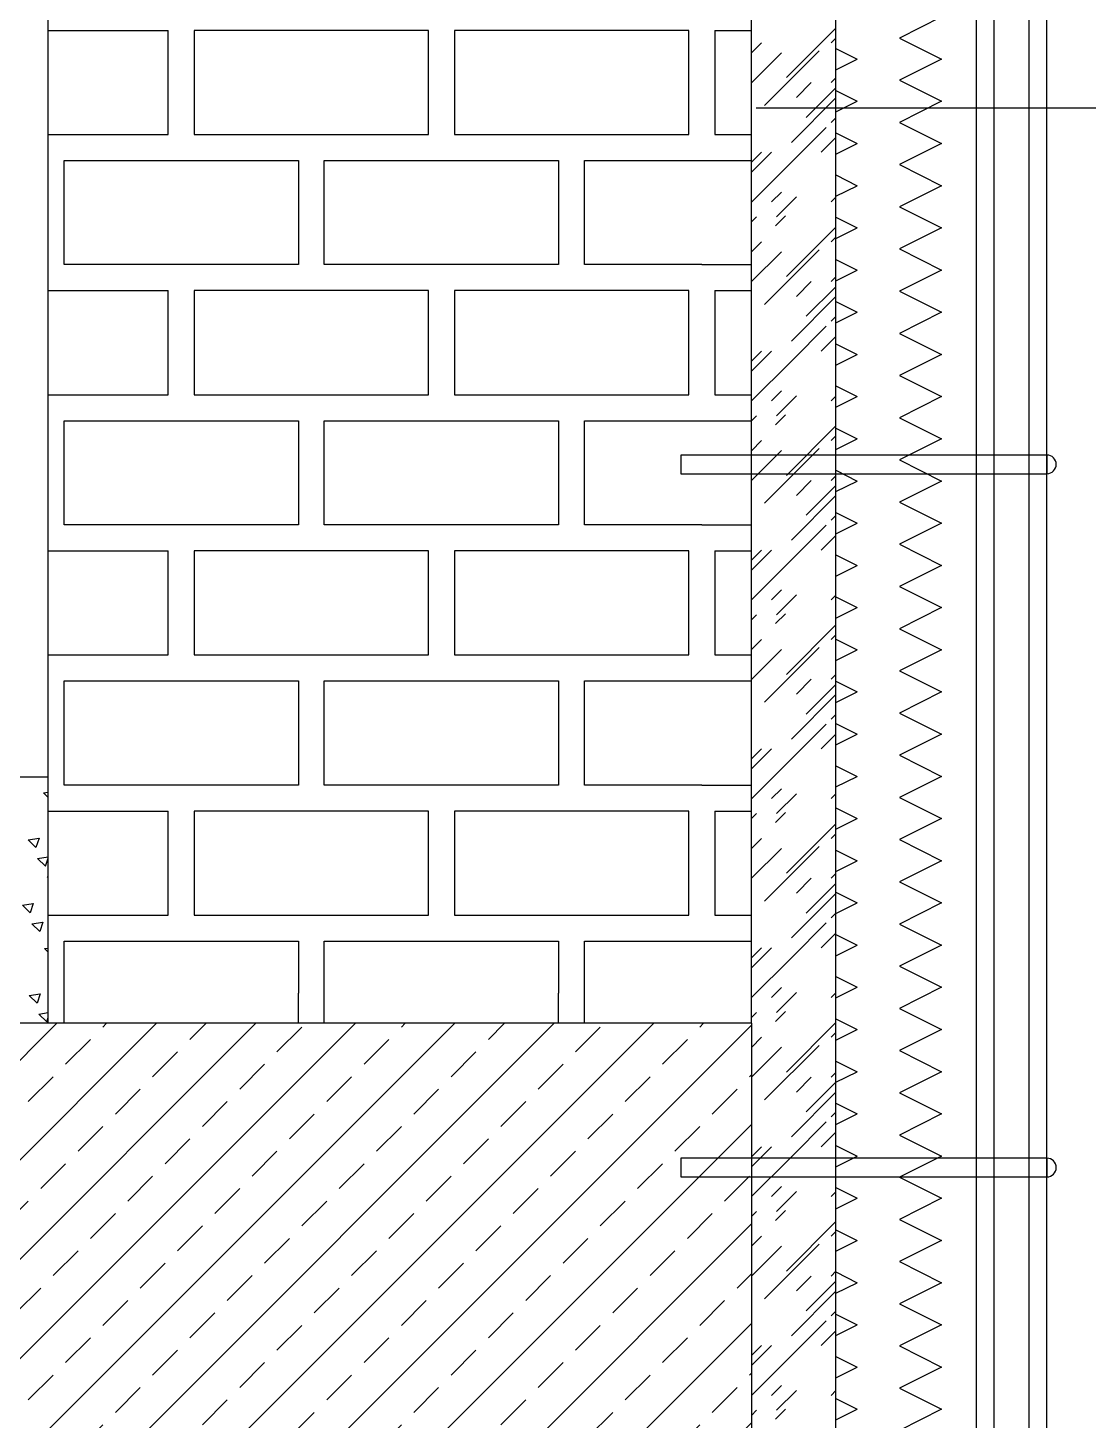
# Model space of a CAD drawing. Header units: metres. Extents: x -220 to 294, y -29 to 18.
# Drawn here: x 263.766 to 265.274, y 11.159 to 13.139 of the extents above; entities that cross this region are included whole.
import ezdxf

# ---------------------------------------------------------------- set-up
doc = ezdxf.new("R2010")
doc.units = ezdxf.units.M
doc.header["$MEASUREMENT"] = 0
doc.linetypes.add('CENTER2', pattern=[1.125, 0.75, -0.125, 0.125, -0.125])
doc.layers.add('Standart', color=7, linetype='Continuous')

msp = doc.modelspace()

# ---------------------------------------------------------------- hatches: boundary and pattern name
at = {"layer": 'Standart', "linetype": 'Continuous', "lineweight": -3}
h = msp.add_hatch(dxfattribs=at)
h.set_pattern_fill('ANSI33', color=59, scale=0.4, style=0)
h.set_pattern_definition([(45, (2.96814, -4.59858), (-0.07071068, 0.07071068), []), (45, (3.03885, -4.59858), (-0.07071068, 0.07071068), [0.05, -0.025])])
h.paths.add_polyline_path([(259.0966, 11.7233), (259.0966, 11.1233), (263.5449, 11.1233), (263.5449, 9.2233), (264.7949, 9.2233), (264.7949, 11.7233)])

# ---------------------------------------------------------------- linework, layer by layer
at = {"layer": 'Standart', "color": 166, "linetype": 'Continuous', "lineweight": -3}
for points in [[(263.7949, 11.7233), (263.7949, 15.8398)], [(264.7949, 11.7233), (264.7949, 15.8398)]]:
    msp.add_lwpolyline(points, dxfattribs=at)
at = {"layer": 'Standart', "color": 47, "linetype": 'Continuous', "lineweight": -3}
for points in [[(264.9149, 8.7539), (264.9149, 15.8398)], [(265.1149, 8.7539), (265.1149, 15.8398)], [(265.1399, 8.7539), (265.1399, 15.8398)], [(265.1899, 8.7539), (265.1899, 15.8398)], [(265.2149, 8.7539), (265.2149, 15.8398)]]:
    msp.add_lwpolyline(points, dxfattribs=at)
at = {"layer": 'Standart', "color": 4, "linetype": 'Continuous', "lineweight": -3}
for points in [[(265.0652, 13.1544), (265.0052, 13.1244)], [(264.9149, 13.1096), (264.9452, 13.0944)], [(265.0052, 13.1244), (265.0652, 13.0944)], [(264.9149, 13.0793), (264.9452, 13.0944)], [(265.0652, 13.0944), (265.0052, 13.0644)], [(264.9149, 13.0496), (264.9452, 13.0344)], [(265.0052, 13.0644), (265.0652, 13.0344)], [(264.9149, 13.0193), (264.9452, 13.0344)], [(265.0652, 13.0344), (265.0052, 13.0044)], [(264.9149, 12.9896), (264.9452, 12.9744)], [(265.0052, 13.0044), (265.0652, 12.9744)], [(264.9149, 12.9593), (264.9452, 12.9744)], [(265.0652, 12.9744), (265.0052, 12.9444)], [(264.9149, 12.9296), (264.9452, 12.9144)], [(265.0052, 12.9444), (265.0652, 12.9144)], [(264.9149, 12.8993), (264.9452, 12.9144)], [(265.0652, 12.9144), (265.0052, 12.8844)], [(265.0052, 12.8844), (265.0652, 12.8544)], [(264.9149, 12.8696), (264.9452, 12.8544)], [(264.9149, 12.8393), (264.9452, 12.8544)], [(265.0652, 12.8544), (265.0052, 12.8244)], [(265.0052, 12.8244), (265.0652, 12.7944)], [(264.9149, 12.8096), (264.9452, 12.7944)], [(264.9149, 12.7793), (264.9452, 12.7944)], [(265.0652, 12.7944), (265.0052, 12.7644)], [(265.0052, 12.7644), (265.0652, 12.7344)], [(264.9149, 12.7496), (264.9452, 12.7344)], [(264.9149, 12.7193), (264.9452, 12.7344)], [(265.0652, 12.7344), (265.0052, 12.7044)], [(265.0052, 12.7044), (265.0652, 12.6744)], [(264.9149, 12.6896), (264.9452, 12.6744)], [(264.9149, 12.6593), (264.9452, 12.6744)], [(265.0652, 12.6744), (265.0052, 12.6444)], [(265.0052, 12.6444), (265.0652, 12.6144)], [(264.9149, 12.6296), (264.9452, 12.6144)], [(264.9149, 12.5993), (264.9452, 12.6144)], [(265.0652, 12.6144), (265.0052, 12.5844)], [(265.0052, 12.5844), (265.0652, 12.5544)], [(264.9149, 12.5696), (264.9452, 12.5544)], [(264.9149, 12.5393), (264.9452, 12.5544)], [(265.0652, 12.5544), (265.0052, 12.5244)], [(265.0052, 12.5244), (265.0652, 12.4944)], [(264.9149, 12.5096), (264.9452, 12.4944)], [(264.9149, 12.4793), (264.9452, 12.4944)], [(265.0652, 12.4944), (265.0052, 12.4644)], [(265.0052, 12.4644), (265.0652, 12.4344)], [(264.9149, 12.4496), (264.9452, 12.4344)], [(264.9149, 12.4193), (264.9452, 12.4344)], [(265.0652, 12.4344), (265.0052, 12.4044)], [(265.0052, 12.4044), (265.0652, 12.3744)], [(264.9149, 12.3896), (264.9452, 12.3744)], [(264.9149, 12.3593), (264.9452, 12.3744)], [(265.0652, 12.3744), (265.0052, 12.3444)], [(265.0052, 12.3444), (265.0652, 12.3144)], [(264.9149, 12.3296), (264.9452, 12.3144)], [(264.9149, 12.2993), (264.9452, 12.3144)], [(265.0652, 12.3144), (265.0052, 12.2844)], [(265.0052, 12.2844), (265.0652, 12.2544)], [(264.9149, 12.2696), (264.9452, 12.2544)], [(264.9149, 12.2393), (264.9452, 12.2544)], [(265.0652, 12.2544), (265.0052, 12.2244)], [(265.0052, 12.2244), (265.0652, 12.1944)], [(264.9149, 12.2096), (264.9452, 12.1944)], [(264.9149, 12.1793), (264.9452, 12.1944)], [(265.0652, 12.1944), (265.0052, 12.1644)], [(265.0052, 12.1644), (265.0652, 12.1344)], [(264.9149, 12.1496), (264.9452, 12.1344)], [(264.9149, 12.1193), (264.9452, 12.1344)], [(265.0652, 12.1344), (265.0052, 12.1044)], [(265.0052, 12.1044), (265.0652, 12.0744)], [(264.9149, 12.0896), (264.9452, 12.0744)], [(264.9149, 12.0593), (264.9452, 12.0744)], [(265.0652, 12.0744), (265.0052, 12.0444)], [(265.0052, 12.0444), (265.0652, 12.0144)], [(264.9149, 12.0296), (264.9452, 12.0144)], [(264.9149, 11.9993), (264.9452, 12.0144)], [(265.0652, 12.0144), (265.0052, 11.9844)], [(265.0052, 11.9844), (265.0652, 11.9544)], [(264.9149, 11.9696), (264.9452, 11.9544)], [(264.9149, 11.9393), (264.9452, 11.9544)], [(265.0652, 11.9544), (265.0052, 11.9244)], [(265.0052, 11.9244), (265.0652, 11.8944)], [(264.9149, 11.9096), (264.9452, 11.8944)], [(264.9149, 11.8793), (264.9452, 11.8944)], [(265.0652, 11.8944), (265.0052, 11.8644)], [(265.0052, 11.8644), (265.0652, 11.8344)], [(264.9149, 11.8496), (264.9452, 11.8344)], [(264.9149, 11.8193), (264.9452, 11.8344)], [(265.0652, 11.8344), (265.0052, 11.8044)], [(265.0052, 11.8044), (265.0652, 11.7744)], [(264.9149, 11.7896), (264.9452, 11.7744)], [(264.9149, 11.7593), (264.9452, 11.7744)], [(265.0652, 11.7744), (265.0052, 11.7444)], [(265.0052, 11.7444), (265.0652, 11.7144)], [(264.9149, 11.7296), (264.9452, 11.7144)], [(264.9149, 11.6993), (264.9452, 11.7144)], [(265.0652, 11.7144), (265.0052, 11.6844)], [(265.0052, 11.6844), (265.0652, 11.6544)], [(264.9149, 11.6696), (264.9452, 11.6544)], [(264.9149, 11.6393), (264.9452, 11.6544)], [(265.0652, 11.6544), (265.0052, 11.6244)], [(265.0052, 11.6244), (265.0652, 11.5944)], [(264.9149, 11.6096), (264.9452, 11.5944)], [(264.9149, 11.5793), (264.9452, 11.5944)], [(265.0652, 11.5944), (265.0052, 11.5644)], [(265.0052, 11.5644), (265.0652, 11.5344)], [(264.9149, 11.5496), (264.9452, 11.5344)], [(264.9149, 11.5193), (264.9452, 11.5344)], [(265.0652, 11.5344), (265.0052, 11.5044)], [(265.0052, 11.5044), (265.0652, 11.4744)], [(264.9149, 11.4896), (264.9452, 11.4744)], [(264.9149, 11.4593), (264.9452, 11.4744)], [(265.0652, 11.4744), (265.0052, 11.4444)], [(265.0052, 11.4444), (265.0652, 11.4144)], [(264.9149, 11.4296), (264.9452, 11.4144)], [(264.9149, 11.3993), (264.9452, 11.4144)], [(265.0652, 11.4144), (265.0052, 11.3844)], [(264.9149, 11.3696), (264.9452, 11.3544)], [(265.0052, 11.3844), (265.0652, 11.3544)], [(264.9149, 11.3393), (264.9452, 11.3544)], [(265.0652, 11.3544), (265.0052, 11.3244)], [(264.9149, 11.3096), (264.9452, 11.2944)], [(265.0052, 11.3244), (265.0652, 11.2944)], [(264.9149, 11.2793), (264.9452, 11.2944)], [(265.0652, 11.2944), (265.0052, 11.2644)], [(264.9149, 11.2496), (264.9452, 11.2344)], [(265.0052, 11.2644), (265.0652, 11.2344)], [(264.9149, 11.2193), (264.9452, 11.2344)], [(265.0652, 11.2344), (265.0052, 11.2044)], [(264.9149, 11.1896), (264.9452, 11.1744)], [(265.0052, 11.2044), (265.0652, 11.1744)], [(264.9149, 11.1593), (264.9452, 11.1744)], [(265.0652, 11.1744), (265.0052, 11.1444)]]:
    msp.add_lwpolyline(points, dxfattribs=at)
at = {"layer": 'Standart', "color": 38, "linetype": 'Continuous', "lineweight": -3}
for points in [[(263.7949, 13.1351), (263.9658, 13.1351)], [(263.9658, 12.9871), (263.9658, 13.1351)], [(264.3358, 13.1351), (264.0027, 13.1351)], [(264.0027, 13.1351), (264.0027, 12.9871)], [(264.3358, 12.9871), (264.3358, 13.1351)], [(264.7057, 13.1351), (264.3727, 13.1351)], [(264.3727, 13.1351), (264.3727, 12.9871)], [(264.7057, 12.9871), (264.7057, 13.1351)], [(264.7427, 13.1351), (264.7949, 13.1351)], [(264.7427, 13.1351), (264.7427, 12.9871)], [(266.4667, 13.0246), (264.8015, 13.0246)], [(263.7949, 12.9871), (263.9658, 12.9871)], [(264.0027, 12.9871), (264.3358, 12.9871)], [(264.3727, 12.9871), (264.7057, 12.9871)], [(264.7427, 12.9871), (264.7949, 12.9871)], [(263.8177, 12.8761), (263.8177, 12.9501)], [(263.8177, 12.9501), (263.9843, 12.9501)], [(263.9843, 12.9501), (264.1508, 12.9501)], [(264.1508, 12.9501), (264.1508, 12.8761)], [(264.1877, 12.8761), (264.1877, 12.9501)], [(264.1877, 12.9501), (264.3542, 12.9501)], [(264.3542, 12.9501), (264.5208, 12.9501)], [(264.5208, 12.9501), (264.5208, 12.8761)], [(264.5577, 12.8761), (264.5577, 12.9501)], [(264.5577, 12.9501), (264.7242, 12.9501)], [(264.7242, 12.9501), (264.7949, 12.9501)], [(263.8177, 12.8021), (263.8177, 12.8761)], [(264.1508, 12.8761), (264.1508, 12.8021)], [(264.1877, 12.8021), (264.1877, 12.8761)], [(264.5208, 12.8761), (264.5208, 12.8021)], [(264.5577, 12.8021), (264.5577, 12.8761)], [(263.9843, 12.8021), (263.8177, 12.8021)], [(264.1508, 12.8021), (263.9843, 12.8021)], [(264.3542, 12.8021), (264.1877, 12.8021)], [(264.5208, 12.8021), (264.3542, 12.8021)], [(264.7242, 12.8021), (264.5577, 12.8021)], [(264.7242, 12.8021), (264.7949, 12.8021)], [(263.7949, 12.7651), (263.9658, 12.7651)], [(263.9658, 12.6171), (263.9658, 12.7651)], [(264.3358, 12.7651), (264.0027, 12.7651)], [(264.0027, 12.7651), (264.0027, 12.6171)], [(264.3358, 12.6171), (264.3358, 12.7651)], [(264.7057, 12.7651), (264.3727, 12.7651)], [(264.3727, 12.7651), (264.3727, 12.6171)], [(264.7057, 12.6171), (264.7057, 12.7651)], [(264.7427, 12.7651), (264.7949, 12.7651)], [(264.7427, 12.7651), (264.7427, 12.6171)], [(263.7949, 12.6171), (263.9658, 12.6171)], [(264.0027, 12.6171), (264.3358, 12.6171)], [(264.3727, 12.6171), (264.7057, 12.6171)], [(264.7427, 12.6171), (264.7949, 12.6171)], [(263.8177, 12.5061), (263.8177, 12.5801)], [(263.8177, 12.5801), (263.9843, 12.5801)], [(263.9843, 12.5801), (264.1508, 12.5801)], [(264.1508, 12.5801), (264.1508, 12.5061)], [(264.1877, 12.5061), (264.1877, 12.5801)], [(264.1877, 12.5801), (264.3542, 12.5801)], [(264.3542, 12.5801), (264.5208, 12.5801)], [(264.5208, 12.5801), (264.5208, 12.5061)], [(264.5577, 12.5061), (264.5577, 12.5801)], [(264.5577, 12.5801), (264.7242, 12.5801)], [(264.7242, 12.5801), (264.7949, 12.5801)], [(263.8177, 12.4321), (263.8177, 12.5061)], [(264.1508, 12.5061), (264.1508, 12.4321)], [(264.1877, 12.4321), (264.1877, 12.5061)], [(264.5208, 12.5061), (264.5208, 12.4321)], [(264.5577, 12.4321), (264.5577, 12.5061)], [(263.9843, 12.4321), (263.8177, 12.4321)], [(264.1508, 12.4321), (263.9843, 12.4321)], [(264.3542, 12.4321), (264.1877, 12.4321)], [(264.5208, 12.4321), (264.3542, 12.4321)], [(264.7242, 12.4321), (264.5577, 12.4321)], [(264.7242, 12.4321), (264.7949, 12.4321)], [(263.7949, 12.3951), (263.9658, 12.3951)], [(263.9658, 12.2471), (263.9658, 12.3951)], [(264.3358, 12.3951), (264.0027, 12.3951)], [(264.0027, 12.3951), (264.0027, 12.2471)], [(264.3358, 12.2471), (264.3358, 12.3951)], [(264.7057, 12.3951), (264.3727, 12.3951)], [(264.3727, 12.3951), (264.3727, 12.2471)], [(264.7057, 12.2471), (264.7057, 12.3951)], [(264.7427, 12.3951), (264.7949, 12.3951)], [(264.7427, 12.3951), (264.7427, 12.2471)], [(263.7949, 12.2471), (263.9658, 12.2471)], [(264.0027, 12.2471), (264.3358, 12.2471)], [(264.3727, 12.2471), (264.7057, 12.2471)], [(264.7427, 12.2471), (264.7949, 12.2471)], [(263.8177, 12.1361), (263.8177, 12.2101)], [(263.8177, 12.2101), (263.9843, 12.2101)], [(263.9843, 12.2101), (264.1508, 12.2101)], [(264.1508, 12.2101), (264.1508, 12.1361)], [(264.1877, 12.1361), (264.1877, 12.2101)], [(264.1877, 12.2101), (264.3542, 12.2101)], [(264.3542, 12.2101), (264.5208, 12.2101)], [(264.5208, 12.2101), (264.5208, 12.1361)], [(264.5577, 12.1361), (264.5577, 12.2101)], [(264.5577, 12.2101), (264.7242, 12.2101)], [(264.7242, 12.2101), (264.7949, 12.2101)], [(263.8177, 12.0621), (263.8177, 12.1361)], [(264.1508, 12.1361), (264.1508, 12.0621)], [(264.1877, 12.0621), (264.1877, 12.1361)], [(264.5208, 12.1361), (264.5208, 12.0621)], [(264.5577, 12.0621), (264.5577, 12.1361)], [(263.9843, 12.0621), (263.8177, 12.0621)], [(264.1508, 12.0621), (263.9843, 12.0621)], [(264.3542, 12.0621), (264.1877, 12.0621)], [(264.5208, 12.0621), (264.3542, 12.0621)], [(264.7242, 12.0621), (264.5577, 12.0621)], [(264.7242, 12.0621), (264.7949, 12.0621)], [(263.7949, 12.0251), (263.9658, 12.0251)], [(263.9658, 11.8771), (263.9658, 12.0251)], [(264.3358, 12.0251), (264.0027, 12.0251)], [(264.0027, 12.0251), (264.0027, 11.8771)], [(264.3358, 11.8771), (264.3358, 12.0251)], [(264.7057, 12.0251), (264.3727, 12.0251)], [(264.3727, 12.0251), (264.3727, 11.8771)], [(264.7057, 11.8771), (264.7057, 12.0251)], [(264.7427, 12.0251), (264.7949, 12.0251)], [(264.7427, 12.0251), (264.7427, 11.8771)], [(263.7949, 11.8771), (263.9658, 11.8771)], [(264.0027, 11.8771), (264.3358, 11.8771)], [(264.3727, 11.8771), (264.7057, 11.8771)], [(264.7427, 11.8771), (264.7949, 11.8771)], [(263.8177, 11.7661), (263.8177, 11.8401)], [(263.8177, 11.8401), (263.9843, 11.8401)], [(263.9843, 11.8401), (264.1508, 11.8401)], [(264.1508, 11.8401), (264.1508, 11.7661)], [(264.1877, 11.7661), (264.1877, 11.8401)], [(264.1877, 11.8401), (264.3542, 11.8401)], [(264.3542, 11.8401), (264.5208, 11.8401)], [(264.5208, 11.8401), (264.5208, 11.7661)], [(264.5577, 11.7661), (264.5577, 11.8401)], [(264.5577, 11.8401), (264.7242, 11.8401)], [(264.7242, 11.8401), (264.7949, 11.8401)], [(263.8177, 11.7233), (263.8177, 11.7661)], [(264.1508, 11.7233), (264.1508, 11.7661)], [(264.1877, 11.7233), (264.1877, 11.7661)], [(264.5208, 11.7233), (264.5208, 11.7661)], [(264.5577, 11.7233), (264.5577, 11.7661)]]:
    msp.add_lwpolyline(points, dxfattribs=at)
at = {"layer": 'Standart', "color": 241, "linetype": 'Continuous', "lineweight": -3}
for points in [[(264.8445, 13.068), (264.9149, 13.1384)], [(264.7949, 13.1032), (264.8092, 13.1175)], [(264.9082, 13.1175), (264.9149, 13.1242)], [(264.7949, 13.0608), (264.8375, 13.1033)], [(264.8134, 13.0284), (264.8912, 13.1062)], [(264.9082, 13.0609), (264.9149, 13.0677)], [(264.8587, 13.0397), (264.8799, 13.0609)], [(264.8728, 13.0114), (264.9149, 13.0535)], [(264.8516, 12.976), (264.9149, 13.0394)], [(264.9082, 13.0043), (264.9149, 13.0111)], [(264.8516, 12.9478), (264.9011, 12.9973)], [(264.894, 12.9619), (264.9149, 12.9828)], [(264.7949, 12.9335), (264.8233, 12.9619)], [(264.7949, 12.9477), (264.8092, 12.9619)], [(264.7949, 12.8911), (264.8516, 12.9478)], [(264.7949, 12.9194), (264.795, 12.9195)], [(264.8233, 12.8912), (264.8375, 12.9053)], [(264.8304, 12.87), (264.8587, 12.8983)], [(264.9082, 12.8912), (264.9149, 12.898)], [(264.7949, 12.8628), (264.8021, 12.87)], [(264.829, 12.8573), (264.8431, 12.8714)], [(264.8445, 12.7851), (264.9149, 12.8555)], [(264.7949, 12.8204), (264.8092, 12.8346)], [(264.9082, 12.8346), (264.9149, 12.8414)], [(264.7949, 12.7779), (264.8375, 12.8205)], [(264.8134, 12.7455), (264.8912, 12.8233)], [(264.8587, 12.7568), (264.8799, 12.7781)], [(264.8728, 12.7286), (264.9149, 12.7707)], [(264.9082, 12.7781), (264.9149, 12.7848)], [(264.8516, 12.6932), (264.9149, 12.7566)], [(264.8516, 12.6649), (264.9011, 12.7144)], [(264.9082, 12.7215), (264.9149, 12.7283)], [(264.894, 12.6791), (264.9149, 12.7)], [(264.7949, 12.6507), (264.8233, 12.6791)], [(264.7949, 12.6648), (264.8092, 12.6791)], [(264.7949, 12.6082), (264.8516, 12.6649)], [(264.7949, 12.6365), (264.795, 12.6366)], [(264.8233, 12.6084), (264.8375, 12.6225)], [(264.8304, 12.5871), (264.8587, 12.6154)], [(264.9082, 12.6084), (264.9149, 12.6151)], [(264.7949, 12.58), (264.8021, 12.5871)], [(264.829, 12.5744), (264.8431, 12.5886)], [(264.8445, 12.5023), (264.9149, 12.5727)], [(264.9082, 12.5518), (264.9149, 12.5586)], [(264.7949, 12.5375), (264.8092, 12.5518)], [(264.7949, 12.4951), (264.8375, 12.5376)], [(264.8134, 12.4627), (264.8912, 12.5405)], [(264.8587, 12.474), (264.8799, 12.4952)], [(264.9082, 12.4952), (264.9149, 12.502)], [(264.8516, 12.4104), (264.9149, 12.4737)], [(264.8728, 12.4457), (264.9149, 12.4879)], [(264.9082, 12.4386), (264.9149, 12.4454)], [(264.8516, 12.3821), (264.9011, 12.4316)], [(264.894, 12.3962), (264.9149, 12.4171)], [(264.7949, 12.3678), (264.8233, 12.3962)], [(264.7949, 12.382), (264.8092, 12.3962)], [(264.7949, 12.3254), (264.8516, 12.3821)], [(264.7949, 12.3537), (264.795, 12.3538)], [(264.8233, 12.3255), (264.8375, 12.3397)], [(264.8304, 12.3043), (264.8587, 12.3326)], [(264.9082, 12.3255), (264.9149, 12.3323)], [(264.7949, 12.2971), (264.8021, 12.3043)], [(264.829, 12.2916), (264.8431, 12.3057)], [(264.8445, 12.2194), (264.9149, 12.2899)], [(264.9082, 12.2689), (264.9149, 12.2757)], [(264.7949, 12.2547), (264.8092, 12.2689)], [(264.8134, 12.1798), (264.8912, 12.2576)], [(264.7949, 12.2123), (264.8375, 12.2548)], [(264.9082, 12.2124), (264.9149, 12.2192)], [(264.8587, 12.1912), (264.8799, 12.2124)], [(264.8728, 12.1629), (264.9149, 12.205)], [(264.8516, 12.1275), (264.9149, 12.1909)], [(264.9082, 12.1558), (264.9149, 12.1626)], [(264.8516, 12.0992), (264.9011, 12.1487)], [(264.894, 12.1134), (264.9149, 12.1343)], [(264.7949, 12.085), (264.8233, 12.1134)], [(264.7949, 12.0991), (264.8092, 12.1134)], [(264.7949, 12.0425), (264.8516, 12.0992)], [(264.7949, 12.0708), (264.795, 12.071)], [(264.8233, 12.0427), (264.8375, 12.0568)], [(264.8304, 12.0215), (264.8587, 12.0497)], [(264.9082, 12.0427), (264.9149, 12.0494)], [(264.7949, 12.0143), (264.8021, 12.0215)], [(264.829, 12.0087), (264.8431, 12.0229)], [(264.8445, 11.9366), (264.9149, 12.007)], [(264.7949, 11.9718), (264.8092, 11.9861)], [(264.9082, 11.9861), (264.9149, 11.9929)], [(264.7949, 11.9294), (264.8375, 11.972)], [(264.8134, 11.897), (264.8912, 11.9748)], [(264.8587, 11.9083), (264.8799, 11.9295)], [(264.8728, 11.88), (264.9149, 11.9222)], [(264.9082, 11.9295), (264.9149, 11.9363)], [(264.8516, 11.8447), (264.9149, 11.908)], [(264.9082, 11.873), (264.9149, 11.8797)], [(264.8516, 11.8164), (264.9011, 11.8659)], [(264.894, 11.8305), (264.9149, 11.8515)], [(264.7949, 11.8021), (264.8233, 11.8305)], [(264.7949, 11.8163), (264.8092, 11.8305)], [(264.7949, 11.7597), (264.8516, 11.8164)], [(264.7949, 11.788), (264.795, 11.7881)], [(264.8233, 11.7598), (264.8375, 11.774)], [(264.8304, 11.7386), (264.8587, 11.7669)], [(264.9082, 11.7598), (264.9149, 11.7666)], [(264.7949, 11.7314), (264.8021, 11.7386)], [(264.829, 11.7259), (264.8431, 11.74)], [(264.8445, 11.6538), (264.9149, 11.7242)], [(264.7949, 11.689), (264.8092, 11.7033)], [(264.9082, 11.7033), (264.9149, 11.71)], [(264.7949, 11.6466), (264.8375, 11.6891)], [(264.8134, 11.6142), (264.8912, 11.6919)], [(264.8587, 11.6255), (264.8799, 11.6467)], [(264.9082, 11.6467), (264.9149, 11.6535)], [(264.8516, 11.5618), (264.9149, 11.6252)], [(264.8728, 11.5972), (264.9149, 11.6393)], [(264.8516, 11.5335), (264.9011, 11.583)], [(264.9082, 11.5901), (264.9149, 11.5969)], [(264.894, 11.5477), (264.9149, 11.5686)], [(264.7949, 11.5193), (264.8233, 11.5477)], [(264.7949, 11.5334), (264.8092, 11.5477)], [(264.7949, 11.4769), (264.8516, 11.5335)], [(264.7949, 11.5051), (264.795, 11.5053)], [(264.8233, 11.477), (264.8375, 11.4911)], [(264.8304, 11.4558), (264.8587, 11.4841)], [(264.9082, 11.477), (264.9149, 11.4838)], [(264.7949, 11.4486), (264.8021, 11.4558)], [(264.829, 11.443), (264.8431, 11.4572)], [(264.8445, 11.3709), (264.9149, 11.4413)], [(264.9082, 11.4204), (264.9149, 11.4272)], [(264.7949, 11.4061), (264.8092, 11.4204)], [(264.7949, 11.3637), (264.8375, 11.4063)], [(264.8134, 11.3313), (264.8912, 11.4091)], [(264.9082, 11.3638), (264.9149, 11.3706)], [(264.8587, 11.3426), (264.8799, 11.3638)], [(264.8728, 11.3143), (264.9149, 11.3565)], [(264.8516, 11.279), (264.9149, 11.3423)], [(264.9082, 11.3073), (264.9149, 11.3141)], [(264.8516, 11.2507), (264.9011, 11.3002)], [(264.894, 11.2649), (264.9149, 11.2858)], [(264.7949, 11.2364), (264.8233, 11.2649)], [(264.7949, 11.2506), (264.8092, 11.2649)], [(264.7949, 11.194), (264.8516, 11.2507)], [(264.7949, 11.2223), (264.795, 11.2224)], [(264.8233, 11.1941), (264.8375, 11.2083)], [(264.8304, 11.1729), (264.8587, 11.2012)], [(264.9082, 11.1941), (264.9149, 11.2009)], [(264.7949, 11.1657), (264.8021, 11.1729)], [(264.829, 11.1602), (264.8431, 11.1743)]]:
    msp.add_lwpolyline(points, dxfattribs=at)
at = {"layer": 'Standart', "color": 19, "linetype": 'CENTER2', "lineweight": -3}
for points in [[(264.6952, 12.5318), (265.2149, 12.5318)], [(264.6952, 12.5043), (264.6952, 12.5318)], [(265.2149, 12.5318), (265.2149, 12.5043)], [(265.2149, 12.5043), (264.6952, 12.5043)], [(264.6952, 11.5318), (265.2149, 11.5318)], [(264.6952, 11.5043), (264.6952, 11.5318)], [(265.2149, 11.5318), (265.2149, 11.5043)], [(265.2149, 11.5043), (264.6952, 11.5043)]]:
    msp.add_lwpolyline(points, dxfattribs=at)
at = {"layer": 'Standart', "color": 59, "linetype": 'Continuous', "lineweight": -3}
msp.add_lwpolyline([(263.7949, 12.0733), (259.0966, 12.0733)], dxfattribs=at)
at = {"layer": 'Standart', "color": 101, "linetype": 'Continuous', "lineweight": -3}
for points in [[(263.7883, 12.0508), (263.7949, 12.0518)], [(263.7883, 12.0508), (263.7949, 12.0443)], [(263.7666, 11.9843), (263.7821, 11.9866)], [(263.7778, 11.9733), (263.7666, 11.9843)], [(263.7821, 11.9866), (263.7778, 11.9733)], [(263.7801, 11.9578), (263.7949, 11.96)], [(263.7913, 11.9468), (263.7801, 11.9578)], [(263.7913, 11.9468), (263.7949, 11.9579)], [(263.7936, 11.9313), (263.7949, 11.9315)], [(263.7936, 11.9313), (263.7949, 11.9301)], [(263.7585, 11.8912), (263.774, 11.8935)], [(263.7697, 11.8802), (263.7585, 11.8912)], [(263.774, 11.8935), (263.7697, 11.8802)], [(263.772, 11.8648), (263.7874, 11.8671)], [(263.7831, 11.8538), (263.772, 11.8648)], [(263.7874, 11.8671), (263.7831, 11.8538)], [(263.7899, 11.8295), (263.7949, 11.8302)], [(263.7899, 11.8295), (263.7949, 11.8246)], [(263.7683, 11.7629), (263.7838, 11.7652)], [(263.7795, 11.7519), (263.7683, 11.7629)], [(263.7838, 11.7652), (263.7795, 11.7519)], [(263.7818, 11.7364), (263.7949, 11.7384)], [(263.793, 11.7255), (263.7818, 11.7364)], [(263.793, 11.7255), (263.7949, 11.7314)]]:
    msp.add_lwpolyline(points, dxfattribs=at)
at = {"layer": 'Standart', "color": 7, "linetype": 'Continuous', "lineweight": -3}
for points in [[(264.7949, 11.7233), (259.0966, 11.7233)], [(264.7949, 11.7233), (264.7949, 9.2233)]]:
    msp.add_lwpolyline(points, dxfattribs=at)
at = {"layer": 'Standart', "color": 19, "linetype": 'Continuous', "lineweight": -3}
for centre in [(265.2149, 12.5181), (265.2149, 11.5181)]:
    msp.add_arc(centre, 0.0133, 270, 90, dxfattribs=at)

doc.saveas('drawing.dxf')
